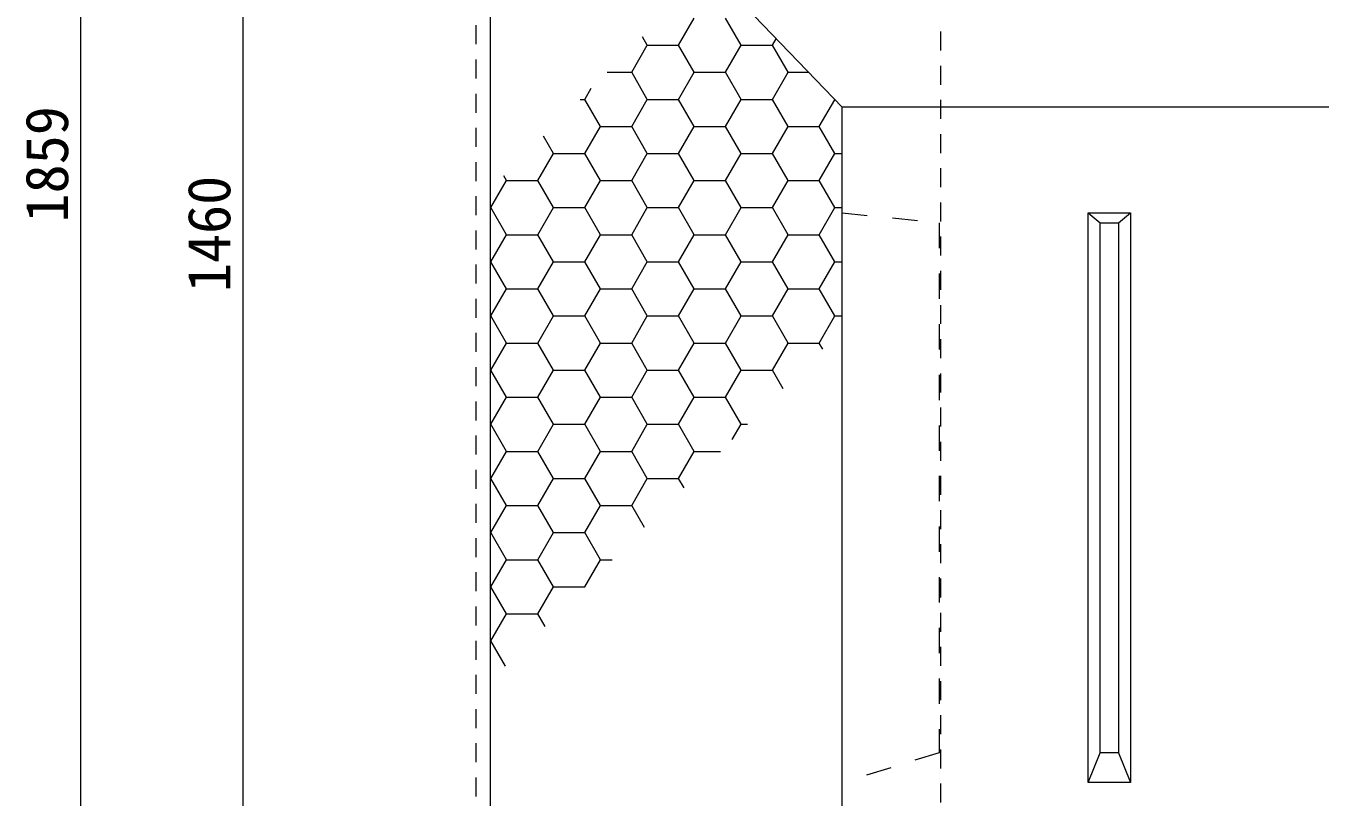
# Model space of a CAD drawing. Units: millimetres at full size. Extents: x 40781 to 122968, y -21714 to -2620.
# Drawn here: x 74601 to 75521, y -12056 to -11508 of the extents above; entities that cross this region are included whole.
import ezdxf
from ezdxf.enums import TextEntityAlignment as Align

# ---------------------------------------------------------------- set-up
doc = ezdxf.new("R2010")
doc.units = ezdxf.units.MM
doc.header["$LTSCALE"] = 18
doc.linetypes.add('USER2', pattern=[1.35, 0.75, -0.6])
doc.linetypes.add('USER3', pattern=[2, 1, -1])
for name, color, linetype, lineweight in [('0_2', 7, 'Continuous', 9), ('ハッチング', 7, 'Continuous', 5), ('寸法線', 7, 'Continuous', 9), ('本体', 2, 'Continuous', 13)]:
    doc.layers.add(name, color=color, linetype=linetype, lineweight=lineweight)
doc.styles.add('ＭＳ ゴシック', font='')
doc.styles.get('ＭＳ ゴシック').set_extended_font_data('MS Gothic')

msp = doc.modelspace()

# ---------------------------------------------------------------- linework, layer by layer
at = {"layer": '0_2', "linetype": 'USER3'}
for p, q in [((75181.1, -11640.44), (75250.1, -11647.48)), ((75250.1, -11647.48), (75250.1, -12024.28)), ((75250.1, -12024.28), (75181.1, -12045.4))]:
    msp.add_line(p, q, dxfattribs=at)
at = {"layer": '0_2'}
for p, q in [((75356.1, -11640.44), (75364.6, -11647.48)), ((75377.6, -11647.48), (75386.1, -11640.44)), ((75356.1, -12045.4), (75364.6, -12024.28)), ((75377.6, -12024.28), (75386.1, -12045.4))]:
    msp.add_line(p, q, dxfattribs=at)
for points in [[(75356.1, -11640.44), (75386.1, -11640.44), (75386.1, -12045.4), (75356.1, -12045.4)], [(75364.6, -11647.48), (75377.6, -11647.48), (75377.6, -12024.28), (75364.6, -12024.28)]]:
    msp.add_lwpolyline(points, close=True, dxfattribs=at)
at = {"layer": 'ハッチング'}
for p, q in [((75064.94, -11521.27), (75076.05, -11502.02)), ((75109.39, -11521.27), (75098.27, -11502.02)), ((75042.71, -11521.27), (75039.32, -11515.39)), ((75031.6, -11540.51), (75042.71, -11521.27)), ((75042.71, -11521.27), (75064.94, -11521.27)), ((75076.05, -11540.51), (75064.94, -11521.27)), ((75098.27, -11540.51), (75109.39, -11521.27)), ((75109.39, -11521.27), (75131.61, -11521.27)), ((75131.61, -11521.27), (75134.24, -11516.71)), ((75142.72, -11540.51), (75131.61, -11521.27)), ((75014.2, -11540.51), (75031.6, -11540.51)), ((75042.71, -11559.76), (75031.6, -11540.51)), ((75064.94, -11559.76), (75076.05, -11540.51)), ((75076.05, -11540.51), (75098.27, -11540.51)), ((75109.39, -11559.76), (75098.27, -11540.51)), ((75131.61, -11559.76), (75142.72, -11540.51)), ((75142.73, -11540.51), (75157.13, -11540.51)), ((74998.26, -11559.76), (75002.78, -11551.93)), ((74994.95, -11559.76), (74998.26, -11559.76)), ((75009.37, -11579.01), (74998.26, -11559.76)), ((75031.6, -11579.01), (75042.71, -11559.76)), ((75042.71, -11559.76), (75064.94, -11559.76)), ((75076.05, -11579.01), (75064.94, -11559.76)), ((75098.27, -11579.01), (75109.39, -11559.76)), ((75109.39, -11559.76), (75131.61, -11559.76)), ((75142.72, -11579.01), (75131.61, -11559.76)), ((75164.95, -11579.01), (75175.9, -11560.04)), ((74998.26, -11598.26), (75009.37, -11579.01)), ((75009.38, -11579.01), (75031.6, -11579.01)), ((75042.71, -11598.26), (75031.6, -11579.01)), ((75064.94, -11598.26), (75076.05, -11579.01)), ((75076.05, -11579.01), (75098.27, -11579.01)), ((75109.39, -11598.26), (75098.27, -11579.01)), ((75131.61, -11598.26), (75142.72, -11579.01)), ((75142.73, -11579.01), (75164.95, -11579.01)), ((75176.06, -11598.26), (75164.95, -11579.01)), ((74976.04, -11598.26), (74968.87, -11585.84)), ((74964.92, -11617.5), (74976.04, -11598.26)), ((74976.04, -11598.26), (74998.26, -11598.26)), ((75009.37, -11617.5), (74998.26, -11598.26)), ((75031.6, -11617.5), (75042.71, -11598.26)), ((75042.71, -11598.26), (75064.94, -11598.26)), ((75076.05, -11617.5), (75064.94, -11598.26)), ((75098.27, -11617.5), (75109.39, -11598.26)), ((75109.39, -11598.26), (75131.61, -11598.26)), ((75142.72, -11617.5), (75131.61, -11598.26)), ((75164.95, -11617.5), (75176.06, -11598.26)), ((75176.06, -11598.26), (75181.1, -11598.26)), ((74942.7, -11617.5), (74940.69, -11614.02)), ((74931.59, -11636.75), (74942.7, -11617.5)), ((74942.7, -11617.5), (74964.93, -11617.5)), ((74976.04, -11636.75), (74964.92, -11617.5)), ((74998.26, -11636.75), (75009.37, -11617.5)), ((75009.38, -11617.5), (75031.6, -11617.5)), ((75042.71, -11636.75), (75031.6, -11617.5)), ((75064.94, -11636.75), (75076.05, -11617.5)), ((75076.05, -11617.5), (75098.27, -11617.5)), ((75109.39, -11636.75), (75098.27, -11617.5)), ((75131.61, -11636.75), (75142.72, -11617.5)), ((75142.73, -11617.5), (75164.95, -11617.5)), ((75176.06, -11636.75), (75164.95, -11617.5)), ((74931.1, -11636.75), (74931.59, -11636.75)), ((74942.7, -11656), (74931.59, -11636.75)), ((74964.92, -11656), (74976.04, -11636.75)), ((74976.04, -11636.75), (74998.26, -11636.75)), ((75009.37, -11656), (74998.26, -11636.75)), ((75031.6, -11656), (75042.71, -11636.75)), ((75042.71, -11636.75), (75064.94, -11636.75)), ((75076.05, -11656), (75064.94, -11636.75)), ((75098.27, -11656), (75109.39, -11636.75)), ((75109.39, -11636.75), (75131.61, -11636.75)), ((75142.72, -11656), (75131.61, -11636.75)), ((75164.95, -11656), (75176.06, -11636.75)), ((75176.06, -11636.75), (75181.1, -11636.75)), ((74931.59, -11675.25), (74942.7, -11656)), ((74942.7, -11656), (74964.93, -11656)), ((74976.04, -11675.25), (74964.92, -11656)), ((74998.26, -11675.25), (75009.37, -11656)), ((75009.38, -11656), (75031.6, -11656)), ((75042.71, -11675.25), (75031.6, -11656)), ((75064.94, -11675.25), (75076.05, -11656)), ((75076.05, -11656), (75098.27, -11656)), ((75109.39, -11675.25), (75098.27, -11656)), ((75131.61, -11675.25), (75142.72, -11656)), ((75142.73, -11656), (75164.95, -11656)), ((75176.06, -11675.25), (75164.95, -11656)), ((74931.1, -11675.25), (74931.59, -11675.25)), ((74942.7, -11694.49), (74931.59, -11675.25)), ((74964.92, -11694.49), (74976.04, -11675.25)), ((74976.04, -11675.25), (74998.26, -11675.25)), ((75009.37, -11694.49), (74998.26, -11675.25)), ((75031.6, -11694.49), (75042.71, -11675.25)), ((75042.71, -11675.25), (75064.94, -11675.25)), ((75076.05, -11694.49), (75064.94, -11675.25)), ((75098.27, -11694.49), (75109.39, -11675.25)), ((75109.39, -11675.25), (75131.61, -11675.25)), ((75142.72, -11694.49), (75131.61, -11675.25)), ((75164.95, -11694.49), (75176.06, -11675.25)), ((75176.06, -11675.25), (75181.1, -11675.25)), ((74931.59, -11713.74), (74942.7, -11694.49)), ((74942.7, -11694.49), (74964.93, -11694.49)), ((74976.04, -11713.74), (74964.92, -11694.49)), ((74998.26, -11713.74), (75009.37, -11694.49)), ((75009.38, -11694.49), (75031.6, -11694.49)), ((75042.71, -11713.74), (75031.6, -11694.49)), ((75064.94, -11713.74), (75076.05, -11694.49)), ((75076.05, -11694.49), (75098.27, -11694.49)), ((75109.39, -11713.74), (75098.27, -11694.49)), ((75131.61, -11713.74), (75142.72, -11694.49)), ((75142.73, -11694.49), (75164.95, -11694.49)), ((75176.06, -11713.74), (75164.95, -11694.49)), ((74931.1, -11713.74), (74931.59, -11713.74)), ((74942.7, -11732.99), (74931.59, -11713.74)), ((74964.92, -11732.99), (74976.04, -11713.74)), ((74976.04, -11713.74), (74998.26, -11713.74)), ((75009.37, -11732.99), (74998.26, -11713.74)), ((75031.6, -11732.99), (75042.71, -11713.74)), ((75042.71, -11713.74), (75064.94, -11713.74)), ((75076.05, -11732.99), (75064.94, -11713.74)), ((75098.27, -11732.99), (75109.39, -11713.74)), ((75109.39, -11713.74), (75131.61, -11713.74)), ((75142.72, -11732.99), (75131.61, -11713.74)), ((75164.95, -11732.99), (75176.06, -11713.74)), ((75176.06, -11713.74), (75181.1, -11713.74)), ((74931.59, -11752.23), (74942.7, -11732.99)), ((74942.7, -11732.99), (74964.93, -11732.99)), ((74976.04, -11752.24), (74964.92, -11732.99)), ((74998.26, -11752.23), (75009.37, -11732.99)), ((75009.38, -11732.99), (75031.6, -11732.99)), ((75042.71, -11752.24), (75031.6, -11732.99)), ((75064.94, -11752.23), (75076.05, -11732.99)), ((75076.05, -11732.99), (75098.27, -11732.99)), ((75109.39, -11752.24), (75098.27, -11732.99)), ((75131.61, -11752.23), (75142.72, -11732.99)), ((75142.73, -11732.99), (75164.95, -11732.99)), ((75167.43, -11737.28), (75164.95, -11732.99)), ((74931.1, -11752.23), (74931.59, -11752.23)), ((74942.7, -11771.48), (74931.59, -11752.24)), ((74964.92, -11771.48), (74976.04, -11752.23)), ((74976.04, -11752.23), (74998.26, -11752.23)), ((75009.37, -11771.48), (74998.26, -11752.24)), ((75031.6, -11771.48), (75042.71, -11752.23)), ((75042.71, -11752.23), (75064.94, -11752.23)), ((75076.05, -11771.48), (75064.94, -11752.24)), ((75098.27, -11771.48), (75109.39, -11752.23)), ((75109.39, -11752.23), (75131.61, -11752.23)), ((75139.25, -11765.46), (75131.61, -11752.24)), ((74931.59, -11790.73), (74942.7, -11771.48)), ((74942.7, -11771.48), (74964.93, -11771.48)), ((74976.04, -11790.73), (74964.92, -11771.48)), ((74998.26, -11790.73), (75009.37, -11771.48)), ((75009.38, -11771.48), (75031.6, -11771.48)), ((75042.71, -11790.73), (75031.6, -11771.48)), ((75064.94, -11790.73), (75076.05, -11771.48)), ((75076.05, -11771.48), (75098.27, -11771.48)), ((75109.39, -11790.73), (75098.27, -11771.48)), ((74931.1, -11790.73), (74931.59, -11790.73)), ((74942.7, -11809.98), (74931.59, -11790.73)), ((74964.92, -11809.98), (74976.04, -11790.73)), ((74976.04, -11790.73), (74998.26, -11790.73)), ((75009.37, -11809.98), (74998.26, -11790.73)), ((75031.6, -11809.98), (75042.71, -11790.73)), ((75042.71, -11790.73), (75064.94, -11790.73)), ((75076.05, -11809.98), (75064.94, -11790.73)), ((75103.11, -11801.6), (75109.39, -11790.73)), ((75109.39, -11790.73), (75113.98, -11790.73)), ((74931.59, -11829.22), (74942.7, -11809.98)), ((74942.7, -11809.98), (74964.93, -11809.98)), ((74976.04, -11829.22), (74964.92, -11809.98)), ((74998.26, -11829.22), (75009.37, -11809.98)), ((75009.38, -11809.98), (75031.6, -11809.98)), ((75042.71, -11829.22), (75031.6, -11809.98)), ((75064.94, -11829.22), (75076.05, -11809.98)), ((75076.05, -11809.98), (75094.74, -11809.98)), ((74931.1, -11829.22), (74931.59, -11829.22)), ((74942.7, -11848.47), (74931.59, -11829.22)), ((74964.92, -11848.47), (74976.04, -11829.22)), ((74976.04, -11829.22), (74998.26, -11829.22)), ((75009.37, -11848.47), (74998.26, -11829.22)), ((75031.6, -11848.47), (75042.71, -11829.22)), ((75042.71, -11829.22), (75064.94, -11829.22)), ((75068.8, -11835.91), (75064.94, -11829.22)), ((74931.59, -11867.72), (74942.7, -11848.47)), ((74942.7, -11848.47), (74964.93, -11848.47)), ((74976.04, -11867.72), (74964.92, -11848.47)), ((74998.26, -11867.72), (75009.37, -11848.47)), ((75009.38, -11848.47), (75031.6, -11848.47)), ((75040.62, -11864.09), (75031.6, -11848.47)), ((74931.1, -11867.72), (74931.59, -11867.72)), ((74942.7, -11886.97), (74931.59, -11867.72)), ((74964.92, -11886.97), (74976.04, -11867.72)), ((74976.04, -11867.72), (74998.26, -11867.72)), ((75009.37, -11886.97), (74998.26, -11867.72)), ((74931.59, -11906.21), (74942.7, -11886.97)), ((74942.7, -11886.97), (74964.93, -11886.97)), ((74976.04, -11906.21), (74964.92, -11886.97)), ((74998.26, -11906.21), (75009.37, -11886.97)), ((75009.38, -11886.97), (75017.75, -11886.97)), ((74931.1, -11906.21), (74931.59, -11906.21)), ((74942.7, -11925.46), (74931.59, -11906.21)), ((74964.92, -11925.46), (74976.04, -11906.21)), ((74976.04, -11906.21), (74998.26, -11906.21)), ((74998.35, -11906.36), (74998.26, -11906.21)), ((74931.59, -11944.71), (74942.7, -11925.46)), ((74942.7, -11925.46), (74964.93, -11925.46)), ((74970.17, -11934.54), (74964.92, -11925.46)), ((74931.1, -11944.71), (74931.59, -11944.71)), ((74941.99, -11962.72), (74931.59, -11944.71))]:
    msp.add_line(p, q, dxfattribs=at)
at = {"layer": 'ハッチング', "linetype": 'USER2', "lineweight": 9}
msp.add_lwpolyline([(75921.1, -10915.44), (76181.1, -10915.44), (76181.1, -12395.44), (74921.1, -12395.44), (74921.1, -10915.44), (75181.1, -10915.44)], dxfattribs=at)
at = {"layer": 'ハッチング', "lineweight": 20}
msp.add_lwpolyline([(75181.1, -10925.44), (74931.1, -10925.44), (74931.1, -12385.44), (76171.1, -12385.44), (76171.1, -10925.44), (75921.1, -10925.44)], dxfattribs=at)
at = {"layer": '寸法線'}
for p, q in [((74639.89, -10676.44), (74639.89, -12535.44)), ((74755.16, -10925.44), (74755.16, -12385.44))]:
    msp.add_line(p, q, dxfattribs=at)
at = {"layer": '本体', "linetype": 'USER2'}
msp.add_line((75251.1, -11438.64), (75251.1, -12135.44), dxfattribs=at)
at = {"layer": '本体', "lineweight": 9}
msp.add_line((75921.1, -11565.44), (75181.1, -11565.44), dxfattribs=at)
at = {"layer": '本体'}
msp.add_lwpolyline([(75983.6, -11500.44), (75921.1, -11565.44), (75921.1, -12135.44), (75181.1, -12135.44), (75181.1, -11565.44), (75118.6, -11500.44)], dxfattribs=at)

# ---------------------------------------------------------------- texts
at = {"layer": '寸法線', "style": 'ＭＳ ゴシック'}
for s, p in [('1859', (74615.89, -11605.94)), ('1460', (74731.16, -11655.44))]:
    msp.add_text(s, height=30.38, rotation=90, dxfattribs=at).set_placement(p, align=Align.MIDDLE_CENTER)

doc.saveas('drawing.dxf')
